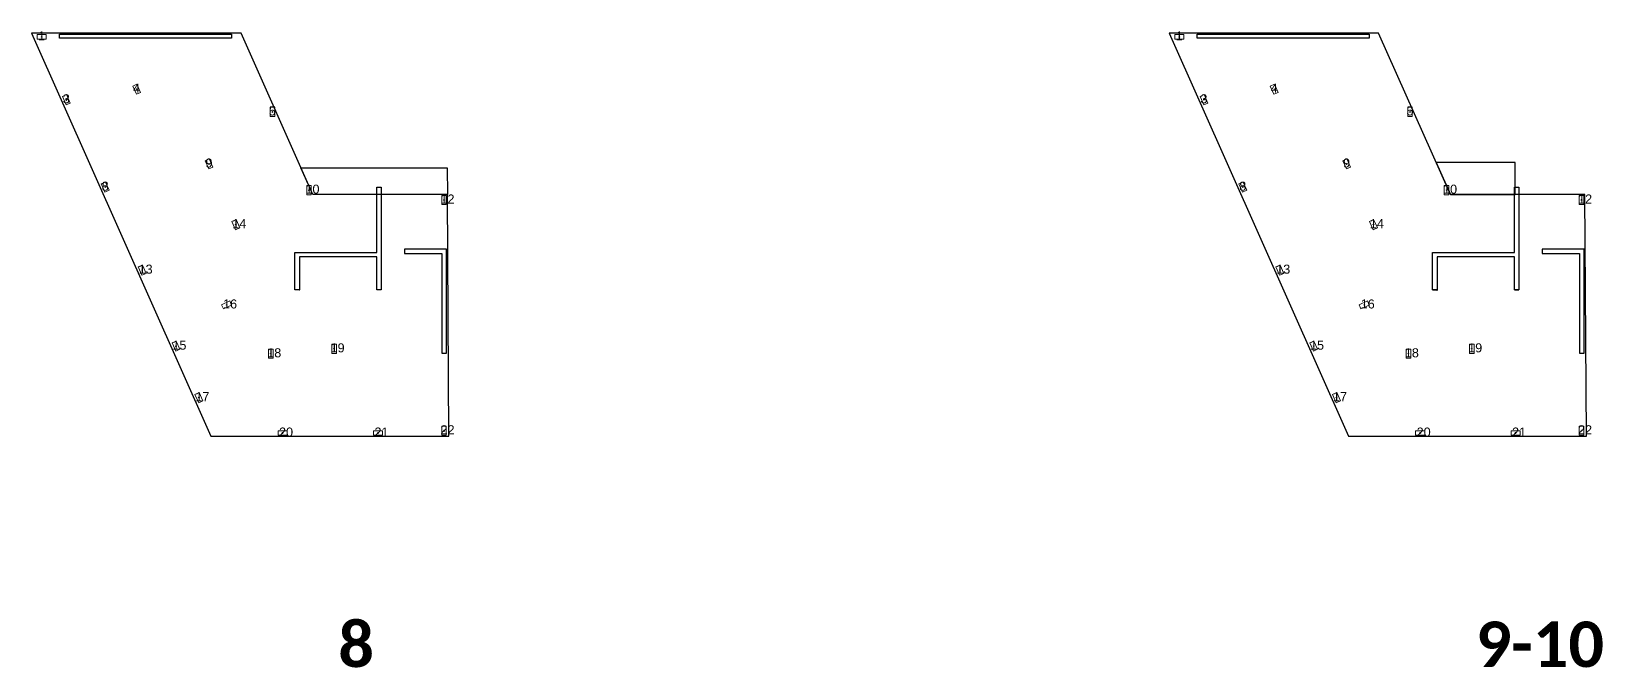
# Model space of a CAD drawing. Header units: inches. Extents: x 6018 to 43264, y -596 to 1082.
# Drawn here: x 15018 to 19161, y -596 to 1082 of the extents above; entities that cross this region are included whole.
import ezdxf

# ---------------------------------------------------------------- set-up
doc = ezdxf.new("R2010")
doc.units = ezdxf.units.IN
doc.header["$MEASUREMENT"] = 0
doc.header["$PDMODE"] = 99
doc.layers.add('COLUMN-FOOTPRINT', color=6, linetype='Continuous', lineweight=9)
for name, color, linetype in [('COLUMN-LABEL', 3, 'Continuous'), ('DATUM', 2, 'Continuous'), ('FLOOR LABELS', 1, 'Continuous'), ('SECONDARY AREA', 7, 'Continuous'), ('SHEAR-WALL', 1, 'Continuous'), ('SLAB', 5, 'Continuous')]:
    doc.layers.add(name, color=color, linetype=linetype)
doc.styles.add('Calibri_B_1', font='calibrib.ttf', dxfattribs={"height": 12})
doc.styles.get("Standard").update_dxf_attribs({"font": 'arial.ttf'})

msp = doc.modelspace()

# ---------------------------------------------------------------- linework, layer by layer
for p in [(15044.9, 1067.3), (18044.9, 1067.3), (15295.4, 929.3), (18295.4, 929.3), (15110.1, 901.6), (15653.6, 869.6), (18110.1, 901.6), (18653.6, 869.6), (15486.4, 732.4), (18486.4, 732.4), (15212.6, 671.3), (15750, 663.3), (18212.6, 671.3), (18750, 663.3), (16106, 637.3), (19106, 637.3), (15557, 572.3), (18557, 572.3), (15310.1, 452.3), (18310.1, 452.3), (15532.7, 360.6), (18532.7, 360.6), (15399.2, 252), (18399.2, 252), (15649.3, 231.8), (15816.3, 244.9), (18649.3, 231.8), (18816.3, 244.9), (15459.7, 116.1), (18459.7, 116.1), (15680.4, 22.8), (15932, 22.8), (16106, 28.8), (18680.4, 22.8), (18932, 22.8), (19106, 28.8)]:
    msp.add_point(p)
at = {"layer": 'COLUMN-FOOTPRINT'}
for points in [[(15032.9, 1061.3), (15056.9, 1061.3), (15056.9, 1073.3), (15032.9, 1073.3)], [(18032.9, 1061.3), (18056.9, 1061.3), (18056.9, 1073.3), (18032.9, 1073.3)], [(15099.8, 910.1), (15109.5, 888.2), (15120.5, 893), (15110.7, 915)], [(15285.1, 937.8), (15294.8, 915.9), (15305.8, 920.8), (15296.1, 942.7)], [(18099.8, 910.1), (18109.5, 888.2), (18120.5, 893), (18110.7, 915)], [(18285.1, 937.8), (18294.8, 915.9), (18305.8, 920.8), (18296.1, 942.7)], [(15659.6, 857.6), (15659.6, 881.6), (15647.6, 881.6), (15647.6, 857.6)], [(18659.6, 857.6), (18659.6, 881.6), (18647.6, 881.6), (18647.6, 857.6)], [(15476.1, 740.9), (15485.8, 719), (15496.8, 723.9), (15487, 745.8)], [(18476.1, 740.9), (18485.8, 719), (18496.8, 723.9), (18487, 745.8)], [(15202.2, 679.9), (15212, 657.9), (15222.9, 662.8), (15213.2, 684.7)], [(15756, 651.3), (15756, 675.3), (15744, 675.3), (15744, 651.3)], [(18202.2, 679.9), (18212, 657.9), (18222.9, 662.8), (18213.2, 684.7)], [(18756, 651.3), (18756, 675.3), (18744, 675.3), (18744, 651.3)], [(16112, 625.3), (16112, 649.3), (16100, 649.3), (16100, 625.3)], [(19112, 625.3), (19112, 649.3), (19100, 649.3), (19100, 625.3)], [(15546.6, 580.8), (15556.4, 558.9), (15567.4, 563.7), (15557.6, 585.7)], [(18546.6, 580.8), (18556.4, 558.9), (18567.4, 563.7), (18557.6, 585.7)], [(15299.7, 460.9), (15309.5, 438.9), (15320.4, 443.8), (15310.7, 465.8)], [(18299.7, 460.9), (18309.5, 438.9), (18320.4, 443.8), (18310.7, 465.8)], [(15524.2, 350.2), (15546.1, 360), (15541.3, 371), (15519.3, 361.2)], [(18524.2, 350.2), (18546.1, 360), (18541.3, 371), (18519.3, 361.2)], [(15388.9, 260.5), (15398.6, 238.6), (15409.6, 243.5), (15399.8, 265.4)], [(15822.3, 232.9), (15822.3, 256.9), (15810.3, 256.9), (15810.3, 232.9)], [(18388.9, 260.5), (18398.6, 238.6), (18409.6, 243.5), (18399.8, 265.4)], [(18822.3, 232.9), (18822.3, 256.9), (18810.3, 256.9), (18810.3, 232.9)], [(15655.3, 219.8), (15655.3, 243.8), (15643.3, 243.8), (15643.3, 219.8)], [(18655.3, 219.8), (18655.3, 243.8), (18643.3, 243.8), (18643.3, 219.8)], [(15449.3, 124.7), (15459.1, 102.7), (15470.1, 107.6), (15460.3, 129.5)], [(18449.3, 124.7), (18459.1, 102.7), (18470.1, 107.6), (18460.3, 129.5)], [(15668.4, 16.8), (15692.4, 16.8), (15692.4, 28.8), (15668.4, 28.8)], [(15920, 16.8), (15944, 16.8), (15944, 28.8), (15920, 28.8)], [(16112, 16.8), (16112, 40.8), (16100, 40.8), (16100, 16.8)], [(18668.4, 16.8), (18692.4, 16.8), (18692.4, 28.8), (18668.4, 28.8)], [(18920, 16.8), (18944, 16.8), (18944, 28.8), (18920, 28.8)], [(19112, 16.8), (19112, 40.8), (19100, 40.8), (19100, 16.8)]]:
    msp.add_lwpolyline(points, close=True, dxfattribs=at)
at = {"layer": 'DATUM'}
for p in [(15724.7, 400.6), (18724.7, 400.6)]:
    msp.add_point(p, dxfattribs=at)
at = {"layer": 'SECONDARY AREA'}
for points in [[(16114.8, 722.1), (16115.2, 652.1), (15760, 652.1), (15728.8, 722.1)], [(18930.7, 736.1), (18722.6, 736.1), (18760, 652.1), (18930.7, 652.1)]]:
    msp.add_lwpolyline(points, close=True, dxfattribs=at)
at = {"layer": 'SHEAR-WALL'}
msp.add_line((18928.7, 400.6), (18940.7, 400.6), dxfattribs=at)
for points in [[(15489.1, 1064.3), (15091.8, 1064.3), (15091.8, 1074.3), (15546.1, 1074.3), (15546.1, 1064.3)], [(18489.1, 1064.3), (18091.8, 1064.3), (18091.8, 1074.3), (18546.1, 1074.3), (18546.1, 1064.3)], [(15712.7, 400.6), (15712.7, 499.1), (15928.7, 499.1), (15928.7, 671.5), (15940.7, 671.5), (15940.7, 400.6), (15928.7, 400.6), (15928.7, 487.1), (15724.7, 487.1), (15724.7, 400.6)], [(18712.7, 400.6), (18712.7, 499.1), (18928.7, 499.1), (18928.7, 671.5), (18940.7, 671.5), (18940.7, 400.6), (18928.7, 400.6), (18928.7, 487.1), (18724.7, 487.1), (18724.7, 400.6)], [(16001.9, 507.9), (16001.9, 495.9), (16100.7, 495.9), (16100.7, 233.4), (16112.7, 233.4), (16112.7, 507.9)], [(19001.9, 507.9), (19001.9, 495.9), (19100.7, 495.9), (19100.7, 233.4), (19112.7, 233.4), (19112.7, 507.9)]]:
    msp.add_lwpolyline(points, close=True, dxfattribs=at)
msp.add_lwpolyline([(18712.7, 400.6), (18724.7, 400.6)], dxfattribs=at)
at = {"layer": 'SLAB'}
for points in [[(15570.8, 1077.1), (15018, 1077.1), (15491.2, 14.1), (16118.5, 14.1), (16115.2, 652.1), (15760, 652.1)], [(18570.8, 1077.1), (18018, 1077.1), (18491.2, 14.1), (19118.5, 14.1), (19114.8, 652.1), (18760, 652.1)]]:
    msp.add_lwpolyline(points, close=True, dxfattribs=at)

# ---------------------------------------------------------------- texts
at = {"layer": 'COLUMN-LABEL'}
for s, height, p in [('1', 23.8, (15035.5, 1057.9)), ('1', 23.8, (18035.5, 1057.9)), ('3', 23.8, (15100.7, 892.2)), ('4', 23.8, (15286.1, 919.9)), ('3', 23.8, (18100.7, 892.2)), ('4', 23.8, (18286.1, 919.9)), ('5', 23.8, (15644.2, 860.2)), ('5', 23.8, (18644.2, 860.2)), ('9', 23.8, (15477, 723)), ('9', 23.8, (18477, 723)), ('8', 23.8, (15203.2, 661.9)), ('10', 23.83, (15740.7, 653.9)), ('8', 23.8, (18203.2, 661.9)), ('10', 23.83, (18740.7, 653.9)), ('12', 23.83, (16096.7, 627.9)), ('12', 23.83, (19096.7, 627.9)), ('14', 23.83, (15547.6, 562.9)), ('14', 23.83, (18547.6, 562.9)), ('13', 23.83, (15300.7, 443)), ('13', 23.83, (18300.7, 443)), ('16', 23.83, (15523.4, 351.2)), ('16', 23.83, (18523.4, 351.2)), ('15', 23.83, (15389.8, 242.6)), ('19', 23.83, (15806.9, 235.5)), ('15', 23.83, (18389.8, 242.6)), ('19', 23.83, (18806.9, 235.5)), ('18', 23.83, (15639.9, 222.4)), ('18', 23.83, (18639.9, 222.4)), ('17', 23.83, (15450.3, 106.7)), ('17', 23.83, (18450.3, 106.7)), ('22', 23.83, (16096.7, 19.4)), ('22', 23.83, (19096.7, 19.4)), ('20', 23.83, (15671, 13.4)), ('21', 23.83, (15922.6, 13.4)), ('20', 23.83, (18671, 13.4)), ('21', 23.83, (18922.6, 13.4))]:
    msp.add_text(s, height=height, dxfattribs=at).set_placement(p)
at = {"layer": 'FLOOR LABELS', "style": 'Calibri_B_1'}
for s, p in [('8', (15827.5, -594.3)), ('9-10', (18827.1, -594.3))]:
    msp.add_text(s, height=120, dxfattribs=at).set_placement(p)

doc.saveas('drawing.dxf')
